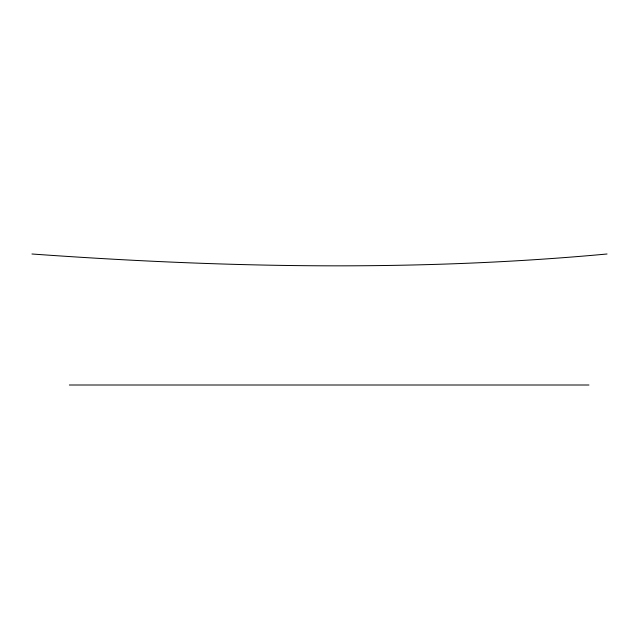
<?xml version="1.0" encoding="UTF-8"?>
<svg xmlns="http://www.w3.org/2000/svg" width="639" height="639" viewBox="0 0 639 639"><rect width="100%" height="100%" fill="white"/><g stroke="black" fill="none" stroke-linecap="round" stroke-linejoin="round"><path stroke-width="0.96" d="M607.05 253.995C415.845 271.719 223.267 267.725 31.95 253.995M69.363 385.005L588.95 385.005"/></g></svg>
